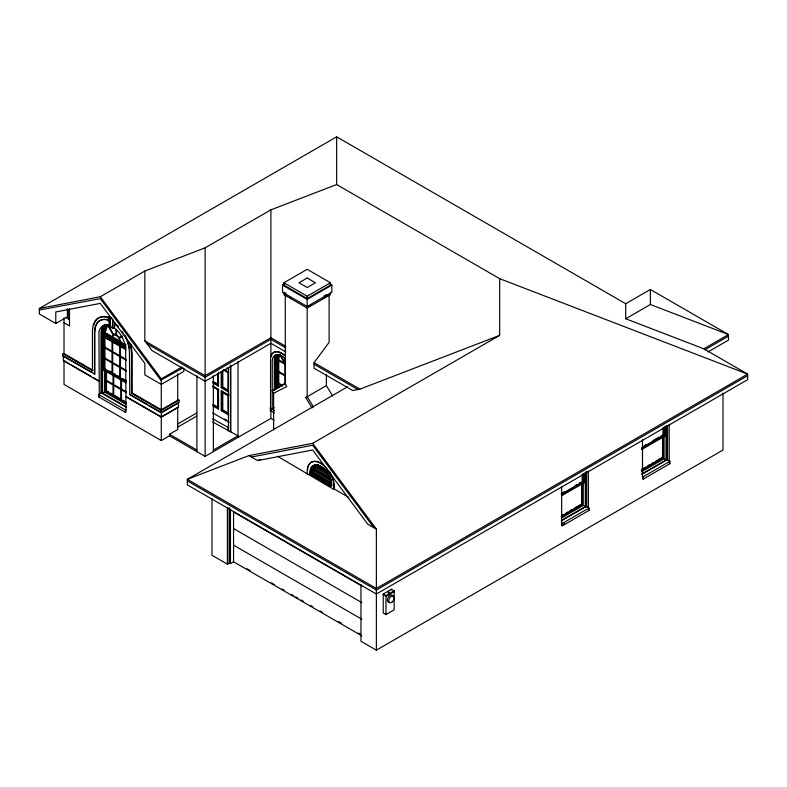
<?xml version="1.0" encoding="UTF-8"?>
<svg xmlns="http://www.w3.org/2000/svg" width="787" height="787" viewBox="0 0 787 787"><rect width="100%" height="100%" fill="white"/><g stroke="black" fill="none" stroke-linecap="round" stroke-linejoin="round"><path stroke-width="1.18" d="M112.128 318.371L109.56 316.886L110.249 326.772L112.305 327.963L112.905 320.004M112.305 327.963L113.22 320.181M112.02 337.18L113.043 334.632L108.035 325.966M274.309 407.735L272.253 408.925L270.541 407.932L270.58 356.727A15.986 9.228 60 0 1 284.422 355.488M270.541 357.082L270.925 356.531A15.986 9.228 60 0 1 284.766 355.291M280.349 355.33L280.142 355.517A9.237 5.332 60 0 0 278.293 359.61L278.244 387.342M112.649 327.766L113.672 328.356L114.813 322.424M113.672 328.356L114.361 327.963L115.158 323.801L116.82 325.011A24.702 14.264 60 0 1 118.562 326.674M93.791 324.972L94.755 322.827M95.247 321.755L95.739 320.653A27.614 15.937 60 0 1 107.593 316.994L109.393 317.761L109.226 316.689L108.193 317.289L109.56 325.985L110.249 326.772M103.727 326.851L102.458 329.655L102.025 333.186L102.025 393.303L126.314 407.322M67.436 308.701L67.436 316.777L55.788 323.496L39.35 314.003L39.35 308.474L100.313 296.738L144.838 271.033L205.122 247.826L270.885 209.863L336.649 184.552L499.676 278.677L499.676 335.36L359.934 389.152L352.743 390.529L314.043 368.188L314.043 362.65L329.114 342.345L329.114 294.623L322.847 298.243M329.025 470.99A18.888 10.91 60 0 1 334.249 486.238L333.904 489.475L277.555 456.273M104.917 324.342L102.792 326.31L101.454 329.261L101.002 332.99L101.002 393.107L98.601 394.494L98.601 396.864L125.32 412.29L126.009 411.886L125.664 349.605C125.251 341.243 120.991 333.058 114.361 327.963M105.743 324.982L103.382 327.048L102.113 329.851L101.69 333.383L102.025 393.303M107.012 324.815C103.992 326.802 103.323 330.599 103.402 333.983L126.009 347.028M307.186 396.589L305.72 397.543L311.996 407.922M305.779 397.583L326.369 385.591L326.369 374.671M39.35 308.474L336.649 136.83L625.714 303.723L650.377 289.488L728.467 334.573L728.467 340.112L707.916 351.976M65.724 317.368L68.803 319.148L69.531 318.725M109.56 325.985L110.249 325.592C104.435 322.276 98.159 328.031 98.946 334.18L99.29 394.09M115.158 323.801L116.486 325.218A24.702 14.264 60 0 1 118.217 326.871M108.537 324.618A17.442 10.064 60 0 0 105.979 325.405C102.959 327.402 102.29 331.199 102.369 334.573L103.402 333.983M126.009 345.847L104.425 333.383L105.458 332.793A15.986 9.228 60 0 1 106.511 327.884M126.009 406.751L102.369 393.107L102.369 336.157L103.402 335.557L103.402 369.89L126.009 382.944M121.955 335.754L118.955 337.485A5.037 2.912 60 0 0 116.584 334.987L116.584 329.92M122.447 336.59L119.437 338.331L120.47 342.05M107.78 319.797A24.702 14.264 60 0 0 97.175 323.073L95.434 326.93L94.834 331.799L94.834 374.12L62.645 355.931L62.645 353.56L92.443 370.756L93.122 370.362M103.402 369.89L105.458 368.7M283.9 282.759L307.186 269.311L330.481 282.759L330.481 285.13L307.186 298.578L283.9 285.13L283.9 282.759L307.186 296.207L330.481 282.759M329.792 283.95L331.848 285.13L331.848 292.252L307.186 306.487L282.533 292.252L282.533 285.13L284.579 283.95M102.369 393.107L104.425 391.916L126.009 404.38M105.458 370.284L105.458 391.326L106.481 390.736L108.537 391.916M98.601 396.864L99.29 396.471M124.316 334.957A24.702 14.264 60 0 1 127.091 340.732L128.832 346.605L129.432 352.173L129.766 394.287M129.363 342.247L130.819 347.136L131.488 353.353L131.488 393.303L132.167 392.91L161.286 409.712L177.724 400.219L177.724 373.855M161.286 409.712L161.286 378.862L181.836 366.998M182.859 367.991L160.863 380.21L100.313 298.637L39.35 310.048M282.533 285.13L307.186 299.375L331.848 285.13M98.601 394.494L125.32 409.909L126.009 409.515M324.126 295.922L326.241 294.702M309.281 306.074L311.367 304.874M131.488 393.303L161.286 410.509L179.092 400.219L179.092 402.6L161.286 412.88L129.432 394.494M212.824 405.856L218.481 409.122L218.481 389.349L212.824 386.083M228.751 392.113L221.216 387.765L222.249 387.174L222.249 371.405M177.783 423.918L196.809 412.929M177.783 427.085L196.809 416.097M274.014 420.228L270.885 418.418L205.122 456.381L169.5 435.821L169.5 434.237L177.724 429.486L177.724 407.341L161.286 416.835L126.009 396.471M69.197 363.673L64.013 360.672L64.013 384.4L161.286 440.563L169.5 435.821M228.751 415.054L221.216 410.706L222.249 410.116L221.904 390.529M273.62 429.928L273.62 393.195L272.213 390.657L284.776 383.407M212.657 418.812L228.417 427.508M212.657 421.98L237.999 435.821L213.346 450.056M274.378 412.919L270.197 410.509L270.541 407.932M347.608 386.781L187.316 479.322L187.316 484.861L376.373 594.008L747.65 379.659L747.65 374.12L703.814 348.808L625.714 318.755L625.714 303.723M499.676 278.677L747.65 374.12L376.373 588.479L187.316 479.322L248.967 455.594L312.665 443.327L499.676 335.36M331.16 484.861A15.012 8.667 60 0 0 320.545 466.465A15.012 8.667 60 0 0 309.93 472.594L309.93 474.177L331.504 486.238L331.504 484.654A15.012 8.667 60 0 0 331.347 482.431M310.609 473.784L311.642 473.194L332.193 485.058L331.16 485.648L310.609 473.784L310.609 472.594A14.53 8.391 60 0 1 320.889 466.661A14.53 8.391 60 0 1 331.16 484.458L331.504 486.238M331.671 482.923L331.16 483.277L312.665 472.594L313.187 472.298C312.823 468.531 316.049 464.596 320.034 465.943M625.714 318.755L650.377 304.51L728.467 334.573L703.814 348.808M211.969 498.446L211.969 555.258L227.384 564.151L229.096 563.167L230.463 563.561L233.552 561.78L361.892 635.876M704.837 349.802L728.467 336.157M747.65 375.704L376.373 590.053L187.316 480.906M383.23 594.008L391.444 589.266L394.189 590.85L394.189 609.827L385.964 614.578L383.23 612.994L383.23 594.008L385.964 595.592L394.189 590.85M561.672 493.36L564.751 491.58M575.031 485.648L577.087 484.458M579.134 483.277L581.19 482.087M644.553 445.511L646.609 444.321M652.777 440.759L658.945 437.198M660.991 436.018L663.048 434.827L665.104 436.018L665.104 426.367M561.161 494.246L582.734 481.792L582.734 474.541M641.985 447.587L663.569 435.122L663.569 427.872M561.672 494.551L583.246 482.087L583.246 473.626M641.474 448.472L664.08 435.418M394.189 591.637L385.964 596.389L383.23 594.805M561.672 494.944L563.728 493.754M565.784 492.573L567.83 491.383M561.672 495.731L584.279 482.687L584.279 473.036M641.474 449.662L665.104 436.018M561.672 515.505L563.728 514.324M565.784 513.134L567.83 511.953M569.886 510.763L571.942 509.573M573.998 508.392L581.19 504.241L582.223 504.831L582.223 483.08M641.474 469.436L645.586 467.065M647.642 465.874L649.698 464.684M651.744 463.504L653.8 462.313M655.856 461.133L662.024 457.572L663.048 458.162L663.048 436.411M561.161 516.4L581.711 504.536L581.711 483.985M641.985 469.731L662.536 457.867L662.536 437.326M561.672 516.695L582.223 504.831M641.474 470.616L663.048 458.162M561.672 517.885L583.246 505.421L585.302 506.612L585.302 472.534M641.474 471.807L664.08 458.752L666.136 459.942L666.136 425.865M561.672 520.256L585.302 506.612M641.474 474.177L666.136 459.942M561.357 520.827L585.646 506.808L586.669 506.612L589.069 507.989L589.069 510.369L562.351 525.795L561.672 525.391L561.672 486.425M642.182 474.168L666.481 460.139L667.504 459.942L669.904 461.33L669.904 463.7L643.186 479.126L642.497 478.732L642.497 439.756M561.672 523.021L562.351 523.414L589.069 507.989M642.497 476.351L643.186 476.755L669.904 461.33M561.672 525.391L564.751 523.611M360.958 584.466L360.958 641.277L376.373 650.17L722.987 450.056L722.987 393.244M272.213 390.657L285.268 384.007L285.268 294.623L287.353 295.833M273.62 393.264L286.734 386.584L285.268 383.938M388.345 592.07C386.988 592.867 390.155 593.201 389.221 592.129M248.967 455.594L257.605 460.582L260.841 459.342M108.99 325.543L106.452 327.441L104.937 333.088L125.526 344.972M110.082 325.346L107.74 326.064A15.986 9.228 60 0 0 104.425 333.383M251.437 457.021L312.665 445.235L373.904 527.723M257.605 460.582L312.665 449.987L367.726 524.162L376.373 529.149L376.373 650.17M228.928 394.159L228.269 394.179L228.614 395.871M109.108 320.702L107.435 319.994A24.702 14.264 60 0 0 96.831 323.27L95.089 327.126L94.489 332.006L94.489 374.317M669.216 463.307L669.904 463.7M286.015 293.472L283.9 292.252L283.9 294.623L307.186 308.071L330.481 294.623L330.481 292.252M289.439 297.033L291.534 298.243M584.279 482.687L582.223 481.496L582.223 474.246M588.381 509.976L589.069 510.369M285.75 346.319L270.885 337.731L205.122 375.704L144.838 340.899L144.838 271.033M314.043 362.65L359.934 389.152M285.75 347.903L270.885 339.315L205.122 377.288L146.894 343.663M314.043 364.233L357.878 389.545M285.75 351.858L270.885 343.27L205.122 381.242L152.039 350.589L144.838 340.899M278.293 359.61L284.609 363.26L280.142 355.517M278.244 360.377L285.101 364.332L285.101 375.212L278.244 371.257M278.244 372.044L285.101 375.999L285.101 383.249M278.244 382.925L282.159 385.177M278.244 383.712L282.159 385.974M226.872 368.09L228.751 369.182M224.049 369.624L228.751 372.34L224.305 370.165M223.508 370.097L228.073 372.733L228.073 390.136L222.593 386.978L222.593 370.736L222.632 386.948M270.197 408.138L274.378 410.548M108.193 317.289L110.023 318.342M213.228 381.567L217.792 384.204L217.753 373.746M213.002 381.833L218.137 384.804L218.481 386.181L212.824 382.925M222.249 387.174L228.417 390.736M221.216 390.932L228.751 395.281L221.216 390.932L221.216 410.706M213.002 386.574L218.137 389.545M213.228 387.106L217.792 389.742L217.792 407.145L213.228 404.508M106.481 333.383L117.784 339.915M119.84 341.096L121.896 342.286M123.953 343.466L126.009 344.657M102.369 334.573L126.009 348.218M107.976 338.794L109.993 339.964M113.712 342.109L118.768 345.031M121.473 346.595L123.5 347.756M102.369 336.157L126.009 349.802M222.593 409.909L228.073 413.077L228.073 395.674L222.593 392.516L222.593 409.909L222.632 392.585M213.002 404.774L218.137 407.735M222.249 410.116L228.417 413.667M318.312 465.776L325.513 469.928M316.354 466.17L327.49 472.603M316.295 466.189L326.516 472.092M315.075 467.065L329.783 475.555M64.013 322.709L69.531 325.946L69.492 308.858M104.937 347.165L112.02 351.258L112.02 341.135L112.698 341.528L112.698 351.651L119.781 355.734L119.781 345.611M126.53 359.639L120.47 356.137L120.47 346.005M314.229 468.108L330.648 477.64M104.937 347.962L112.02 352.045L112.02 362.168L104.937 358.085M126.53 360.426L120.47 356.924L120.47 367.047L126.53 370.549M331.199 479.49L313.659 469.357L331.219 479.549M224.649 419.009L226.695 420.199M313.364 470.774L330.491 480.709M212.657 412.88L229.096 422.373M313.187 472.249L331.681 482.982M309.93 474.177L331.16 486.435M334.249 489.012L348.72 497.364M177.262 399.166L179.092 400.219M104.937 358.872L112.02 362.964L112.02 373.087M126.53 371.346L120.47 367.844L120.47 377.967M109.56 371.08L111.616 372.261M113.672 373.451L115.728 374.632M117.784 375.822L119.84 377.012M122.92 378.783L126.009 380.564M126.53 381.469L104.937 368.995L104.937 337.043M126.009 381.754L104.425 369.3L104.425 337.338M92.079 369.762L64.013 353.56L64.013 317.958M105.97 380.111L113.043 384.204L113.043 375.202M126.55 391.995L121.493 389.073L121.493 380.082M91.686 372.3L63.324 355.931L63.324 360.672L98.946 381.242M130.819 394.897L147.631 404.597M149.727 405.817L161.286 412.486L178.403 402.6L178.403 407.341L161.286 417.228L125.664 396.668M105.97 380.908L113.043 384.991L113.043 395.113M126.55 392.792L121.493 389.87L121.493 399.993M71.273 364.873L90.987 376.255M93.063 377.445L99.29 381.046M110.593 393.107L112.649 394.287M114.705 395.477L120.864 399.039M122.92 400.219L124.976 401.409M126.55 402.914L105.97 391.031L105.97 371.11M105.458 391.326L126.009 403.19M101.002 393.107L101.69 393.5M169.5 434.237L196.898 450.056M361.892 586.04L233.552 511.943L233.552 561.78M233.552 528.559L361.892 602.655M233.552 545.165L361.892 619.271M246.961 568.735L250.148 570.575M271.358 582.813L274.545 584.652M281.962 588.942L284.087 590.161M291.515 594.451L293.63 595.68M295.755 596.9L297.88 598.13M301.057 599.96L303.182 601.189M310.599 605.478L312.724 606.698M320.152 610.987L322.267 612.207M338.184 621.396L341.361 623.235M358.331 633.033L360.456 634.253M312.665 443.327L376.373 529.149M100.313 296.738L161.286 378.862M326.369 385.591L332.645 396.038M313.403 407.007L307.186 396.668L307.186 299.375M280.625 355.242L285.101 362.984L285.101 358.115M108.527 325.69L113.525 334.357A5.037 2.912 60 0 1 115.896 334.593L115.896 329.527M130.632 343.811L132.167 352.96L132.167 392.91M127.435 340.535L128.842 345.286M108.97 319.856L108.704 318.155L106.904 317.397A27.614 15.937 60 0 0 95.05 321.057L93.102 325.365L92.443 330.815L92.443 370.756M129.176 346.408L129.412 348.631M110.101 319.512L110.593 326.575M669.216 424.331L669.216 460.926M667.504 425.787L667.504 459.942M666.815 426.288L666.815 460.336M666.481 426.092L666.481 460.139M664.08 426.967L664.08 458.752M663.048 427.577L663.048 434.827M650.377 289.488L650.377 304.51M643.186 476.755L643.186 479.126M588.381 471L588.381 507.595M586.669 471.236L586.669 506.612M585.99 471.738L585.99 507.005M585.646 472.751L585.646 506.808M583.246 483.316L583.246 505.421M562.351 523.414L562.351 525.795M391.444 589.266L391.444 590.053M385.964 595.592L385.964 614.578M336.649 136.83L336.649 184.552M333.904 489.475L333.904 486.435A18.888 10.91 60 0 0 320.545 463.307A18.888 10.91 60 0 0 307.186 471.01L307.186 474.049M311.642 473.194L311.642 472.003A14.53 8.391 60 0 1 318.401 464.753M310.275 473.981L310.275 472.397A15.012 8.667 60 0 1 318.145 465.097M307.186 296.207L307.186 298.578M278.765 387.696L278.765 359.689A10.172 5.873 60 0 1 279.001 357.682M277.732 388.286L277.732 360.279A10.172 5.873 60 0 1 279.838 355.626M276.709 388.896L276.709 359.689A11.628 6.709 60 0 1 279.11 354.366M275.676 389.486L275.676 360.279A11.628 6.709 60 0 1 279.788 354.435M275.332 389.526L275.332 360.082A12.11 6.994 60 0 1 277.841 354.534M274.997 389.732L274.997 360.279A12.11 6.994 60 0 1 277.506 354.74M274.309 390.559L274.309 359.885A13.074 7.555 60 0 1 275.548 355.262M272.253 408.925L272.253 361.066A13.074 7.555 60 0 1 285.415 358.99M270.885 209.863L270.885 356.875M270.885 410.116L270.885 418.418M237.999 361.636L237.999 437.395M230.807 366.093L230.807 431.67M230.463 365.079L230.463 431.866M230.463 509.199L230.463 563.561M230.129 509.887L230.129 563.364M229.784 508.874L229.784 563.561M229.096 507.556L229.096 563.167M228.417 367.578L228.417 430.676M228.073 427.715L228.073 430.873M227.384 507.34L227.384 564.151M221.216 371.484L221.216 387.765M218.481 372.221L218.481 386.181M218.481 389.349L218.481 409.122M218.137 373.884L218.137 384.804M213.346 375.822L213.346 451.64M205.122 247.826L205.122 456.381M196.898 375.822L196.898 451.64M183.883 368.385L183.883 371.356L161.286 384.4L144.838 374.907L144.838 363.378L100.313 303.388L55.788 311.957L55.788 323.496M161.286 410.509L161.286 440.563M125.32 409.909L125.32 412.29M120.805 379.678L120.805 388.68L113.731 384.597L113.731 375.596M120.805 399.599L120.805 389.476L113.731 385.384L113.731 395.507M119.781 377.573L119.781 367.44L112.698 363.358L112.698 373.481M106.481 370.864L106.481 390.736M104.425 370.49L104.425 391.916M68.803 309.252L68.803 319.148M105.399 325.179A17.924 10.349 60 0 1 107.091 324.519M125.182 335.695A24.702 14.264 60 0 1 127.041 339.561M121.975 331.347A24.702 14.264 60 0 1 123.195 333.117M112.698 337.574A5.007 2.892 60 0 1 116.24 335.528A5.007 2.892 60 0 1 119.781 341.656M312.665 472.594A13.074 7.555 60 0 1 324.313 469.003M326.536 471.354A13.074 7.555 60 0 1 328.454 474.158A15.012 8.667 60 0 0 324.303 468.885M328.996 475.161A13.074 7.555 60 0 1 331.16 483.277M319.04 465.392A15.012 8.667 60 0 1 323.634 468.275M328.868 475.053A15.012 8.667 60 0 1 330.087 477.709M330.412 478.604A15.012 8.667 60 0 1 330.943 480.395M307.56 469.829A18.888 10.91 60 0 1 307.983 467.084M308.337 466.012A18.888 10.91 60 0 1 324.342 465.629M389.368 602.025A3.876 2.233 -60 0 1 388.139 597.441A3.876 2.233 -60 0 1 392.723 596.212M307.186 278.018L298.971 282.759L307.186 287.511L315.41 282.759L307.186 278.018M119.781 356.531L112.698 352.438L112.698 362.571L119.781 366.653L119.781 356.531M392.152 601.996A3.876 2.233 -60 0 0 393.382 595.995A3.876 2.233 -60 0 0 388.798 600.058A3.876 2.233 -60 0 0 392.152 601.996"/></g></svg>
